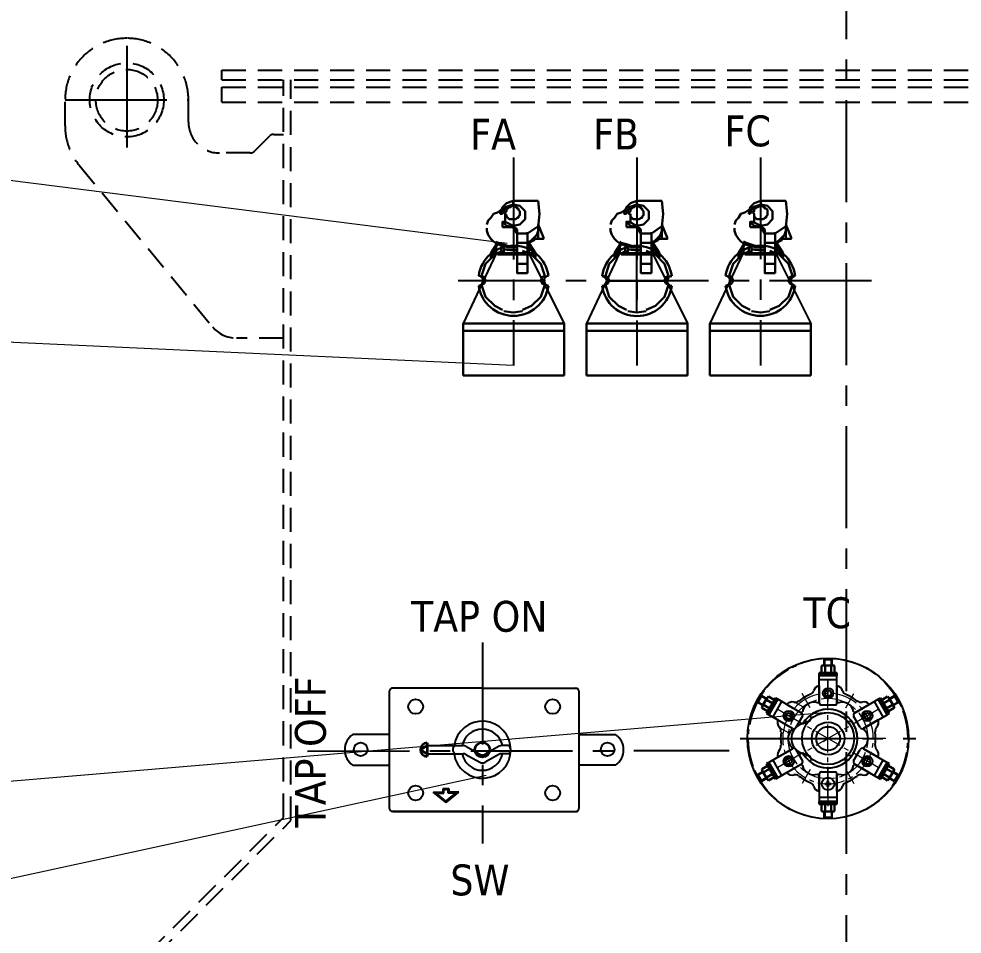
# Model space of a CAD drawing. Header units: millimetres. Extents: x 70841 to 133731, y -170061 to -164340.
# Drawn here: x 99478 to 100242, y -166266 to -165524 of the extents above; entities that cross this region are included whole.
import ezdxf

# ---------------------------------------------------------------- set-up
doc = ezdxf.new("R2010")
doc.units = ezdxf.units.MM
doc.header["$LTSCALE"] = 13
for name, pattern in [('CENTER', [50.8, 31.75, -6.35, 6.35, -6.35]), ('CENTERX2', [101.6, 63.5, -12.7, 12.7, -12.7]), ('DASHED', [0.75, 0.5, -0.25])]:
    doc.linetypes.add(name, pattern=pattern)
doc.layers.get('0').update_dxf_attribs({"color": 1, "linetype": 'CENTER'})
for name, color, linetype in [('01', 7, 'Continuous'), ('1', 4, 'Continuous'), ('10', 1, 'Continuous'), ('4虚线层', 6, 'DASHED'), ('CORE', 5, 'Continuous'), ('´ÖÊµÏß', 7, 'Continuous'), ('µã»®Ïß', 7, 'Continuous'), ('Ï¸ÊµÏß', 7, 'Continuous'), ('Ï¸Ïß', 7, 'Continuous'), ('粗实线', 4, 'Continuous')]:
    doc.layers.add(name, color=color, linetype=linetype)
doc.layers.add('标注、文本', color=3, linetype='Continuous', lineweight=25)
doc.layers.add('铁心', color=3, linetype='Continuous', lineweight=0)
doc.styles.add('Tahoma$001', font='tahoma.ttf', dxfattribs={"height": 2.159784})

# ---------------------------------------------------------------- blocks, each defined once
blk = doc.blocks.new('A$C1C575266')
at = {"layer": '01', "color": 4}
for points in [[(296, 160.71), (294.84, 160.09), (291.28, 157.77), (287.99, 155.11), (284.88, 152.26), (282.04, 149.15), (281.77, 148.8)], [(301.6, 163.55), (298.75, 162.22)], [(276.44, 141.15), (275.1, 138.75), (273.33, 134.93), (271.9, 130.93), (270.75, 126.93), (270.13, 123.73)]]:
    blk.add_lwpolyline(points, dxfattribs=at)
blk.add_circle((322.77, 114.45), 54, dxfattribs=at)
at = {"layer": '´ÖÊµÏß', "color": 7, "lineweight": 25}
for points in [[(316.8, 138.39), (316.8, 156.8)], [(328.71, 156.8), (316.8, 156.8)], [(316.8, 149.77), (316.8, 156.8), (328.71, 156.8), (316.8, 156.8)], [(328.71, 153.77), (316.8, 153.77)], [(328.71, 138.39), (328.71, 156.8)], [(328.71, 149.77), (328.71, 156.8)], [(316.8, 149.77), (316.8, 138.66)], [(316.8, 149.77), (316.8, 138.66)], [(328.71, 149.77), (328.71, 138.66)], [(328.71, 149.77), (328.71, 138.66)], [(289.06, 140.79), (283.1, 130.39)], [(289.15, 126.93), (283.1, 130.39), (289.06, 140.79), (283.1, 130.39)], [(305.06, 131.55), (289.06, 140.79)], [(295.11, 137.33), (289.06, 140.79)], [(340.53, 131.55), (356.45, 140.79)], [(350.4, 137.33), (356.45, 140.79), (362.4, 130.39), (356.45, 140.79)], [(362.4, 130.39), (356.45, 140.79)], [(291.64, 139.28), (285.68, 128.97)], [(295.11, 137.33), (304.8, 131.73)], [(295.11, 137.33), (304.8, 131.73)], [(327.29, 136.88), (318.31, 136.88)], [(350.4, 137.33), (340.71, 131.73)], [(350.4, 137.33), (340.71, 131.73)], [(359.83, 128.97), (353.87, 139.28)], [(299.02, 121.24), (283.1, 130.39)], [(289.15, 126.93), (298.84, 121.33)], [(289.15, 126.93), (298.84, 121.33)], [(305.6, 129.5), (301.06, 121.77)], [(344.45, 121.77), (339.91, 129.5)], [(346.49, 121.24), (362.4, 130.39)], [(356.36, 126.93), (346.67, 121.33)], [(356.36, 126.93), (346.67, 121.33)], [(356.36, 126.93), (362.4, 130.39)], [(299.02, 107.63), (283.1, 98.39)], [(346.49, 107.63), (362.4, 98.39)], [(289.15, 101.95), (283.1, 98.39)], [(289.15, 101.95), (298.84, 107.55)], [(289.15, 101.95), (298.84, 107.55)], [(301.06, 107.1), (305.6, 99.37)], [(339.91, 99.37), (344.45, 107.1)], [(356.36, 101.95), (346.67, 107.55)], [(356.36, 101.95), (346.67, 107.55)], [(356.36, 101.95), (362.4, 98.39), (356.45, 88.08), (362.4, 98.39)], [(283.1, 98.39), (289.06, 88.08)], [(295.11, 91.54), (289.06, 88.08), (283.1, 98.39), (289.06, 88.08)], [(285.68, 99.9), (291.64, 89.59)], [(305.06, 97.32), (289.06, 88.08)], [(295.11, 91.54), (304.8, 97.14)], [(295.11, 91.54), (304.8, 97.14)], [(340.53, 97.32), (356.45, 88.08)], [(350.4, 91.54), (340.71, 97.14)], [(350.4, 91.54), (340.71, 97.14)], [(353.87, 89.59), (359.83, 99.9)], [(356.45, 88.08), (362.4, 98.39)], [(316.8, 90.48), (316.8, 72.07)], [(316.8, 79.01), (316.8, 90.21)], [(318.31, 91.99), (327.29, 91.99)], [(328.71, 90.48), (328.71, 72.07)], [(328.71, 79.01), (328.71, 90.21)], [(350.4, 91.54), (356.45, 88.08)], [(320.71, 84.34), (322.49, 84.34)], [(320.71, 83.72), (322.49, 83.72)], [(322.49, 84.34), (322.49, 86.03)], [(322.49, 82.03), (322.49, 83.72)], [(323.11, 84.34), (323.11, 86.03)], [(323.11, 84.34), (324.8, 84.34)], [(323.11, 82.03), (323.11, 83.72)], [(323.11, 83.72), (324.8, 83.72)], [(316.8, 79.1), (316.8, 72.07)], [(328.71, 79.1), (328.71, 72.07), (316.8, 72.07), (328.71, 72.07)], [(316.8, 75.1), (328.71, 75.1)], [(316.8, 72.07), (328.71, 72.07)]]:
    blk.add_lwpolyline(points, dxfattribs=at)
for centre, radius in [((322.8, 144.84), 3.51), ((322.8, 144.84), 2), ((296.48, 129.64), 3.51), ((349.11, 129.64), 3.51), ((296.48, 129.64), 2), ((322.8, 114.44), 17.47), ((349.11, 129.64), 2), ((322.8, 114.44), 10.98), ((322.8, 114.44), 7.96), ((296.48, 99.23), 3.51), ((349.11, 99.23), 3.51), ((296.48, 99.23), 2), ((349.11, 99.23), 2), ((322.8, 84.03), 4.22)]:
    blk.add_circle(centre, radius, dxfattribs=at)
for points in [[(310.78, 144.02), (311.86, 144.46), (312.69, 145.36), (313.05, 146.48)], [(316.82, 149.85), (315.04, 149.49), (313.59, 148.19), (313.04, 146.46)], [(332.56, 146.46), (332, 148.19), (330.56, 149.49), (328.78, 149.85)], [(332.56, 146.46), (332, 148.19), (330.56, 149.49), (328.78, 149.85)], [(332.54, 146.48), (332.9, 145.36), (333.74, 144.46), (334.82, 144.02)], [(332.54, 146.48), (332.9, 145.36), (333.74, 144.46), (334.82, 144.02)], [(299.95, 138.9), (298.1, 139.3), (296.19, 138.63), (295, 137.17)], [(299.91, 138.93), (301.06, 138.68), (302.25, 138.95), (303.18, 139.67)], [(310.79, 143.96), (308.08, 142.86), (305.54, 141.39), (303.24, 139.6)], [(342.36, 139.6), (340.05, 141.39), (337.51, 142.86), (334.81, 143.96)], [(342.42, 139.67), (343.34, 138.95), (344.54, 138.68), (345.68, 138.93)], [(334.85, 130.01), (327.75, 135.5), (317.84, 135.5), (310.74, 130.01)], [(316.81, 138.64), (316.41, 138.54), (316.01, 138.43), (315.62, 138.32)], [(316.89, 138.44), (316.89, 137.63), (317.54, 136.97), (318.35, 136.97)], [(327.33, 136.97), (328.14, 136.97), (328.8, 137.63), (328.8, 138.44)], [(329.98, 138.32), (329.58, 138.44), (329.18, 138.54), (328.78, 138.64)], [(350.47, 137.32), (349.27, 138.68), (347.42, 139.29), (345.65, 138.9)], [(289.21, 127.15), (288.54, 125.38), (288.92, 123.39), (290.19, 122)], [(305.71, 132.59), (305.41, 132.31), (305.11, 132.02), (304.83, 131.72)], [(305.58, 129.62), (305.98, 130.32), (305.74, 131.21), (305.04, 131.62)], [(340.56, 131.62), (339.85, 131.21), (339.61, 130.32), (340.02, 129.62)], [(340.77, 131.72), (340.48, 132.02), (340.19, 132.31), (339.89, 132.6)], [(355.41, 122), (356.63, 123.34), (357.03, 125.24), (356.46, 126.96)], [(291.16, 118.87), (291.32, 120.03), (290.96, 121.2), (290.17, 122.07)], [(298.84, 121.36), (298.73, 120.96), (298.62, 120.56), (298.53, 120.16)], [(299.13, 121.26), (299.83, 120.85), (300.73, 121.09), (301.13, 121.79)], [(307.23, 126.49), (306.68, 125.79), (306.19, 125.05), (305.74, 124.28)], [(338.37, 102.38), (343.86, 109.48), (343.86, 119.39), (338.37, 126.49)], [(344.46, 121.79), (344.87, 121.09), (345.77, 120.85), (346.47, 121.26)], [(347.07, 120.16), (346.97, 120.56), (346.87, 120.96), (346.75, 121.36)], [(355.43, 122.07), (354.64, 121.2), (354.28, 120.03), (354.44, 118.87)], [(291.23, 118.79), (290.83, 115.9), (290.83, 112.97), (291.23, 110.08)], [(354.37, 110.08), (354.77, 112.97), (354.77, 115.9), (354.37, 118.79)], [(290.17, 106.89), (290.96, 107.76), (291.32, 108.93), (291.16, 110.09)], [(298.53, 108.72), (298.62, 108.31), (298.73, 107.91), (298.84, 107.52)], [(301.13, 107.17), (300.73, 107.87), (299.83, 108.11), (299.13, 107.71)], [(346.47, 107.71), (345.77, 108.11), (344.87, 107.87), (344.46, 107.17)], [(346.76, 107.52), (346.87, 107.91), (346.98, 108.31), (347.07, 108.72)], [(354.44, 110.09), (354.28, 108.93), (354.64, 107.76), (355.43, 106.89)], [(290.19, 106.88), (288.97, 105.53), (288.57, 103.63), (289.14, 101.91)], [(305.89, 104.34), (306.3, 103.66), (306.74, 103.01), (307.23, 102.38)], [(356.46, 101.91), (357.03, 103.63), (356.63, 105.53), (355.41, 106.88)], [(304.83, 97.15), (305.11, 96.85), (305.41, 96.56), (305.71, 96.28)], [(305.04, 97.34), (305.74, 97.75), (305.98, 98.64), (305.58, 99.34)], [(310.74, 98.86), (317.84, 93.37), (327.76, 93.37), (334.85, 98.86)], [(340.02, 99.34), (339.61, 98.64), (339.85, 97.75), (340.56, 97.34)], [(339.89, 96.28), (340.19, 96.56), (340.48, 96.85), (340.77, 97.15)], [(295.12, 91.55), (296.33, 90.19), (298.17, 89.58), (299.95, 89.97)], [(303.18, 89.29), (302.25, 90.01), (301.06, 90.28), (299.91, 90.03)], [(303.24, 89.27), (305.54, 87.48), (308.08, 86.02), (310.79, 84.92)], [(315.62, 90.56), (316.01, 90.44), (316.41, 90.33), (316.81, 90.23)], [(318.35, 91.99), (317.54, 91.99), (316.89, 91.33), (316.89, 90.52)], [(328.8, 90.52), (328.8, 91.33), (328.14, 91.99), (327.33, 91.99)], [(328.78, 90.23), (329.18, 90.33), (329.58, 90.44), (329.98, 90.56)], [(334.81, 84.92), (337.51, 86.02), (340.05, 87.48), (342.36, 89.27)], [(345.68, 90.03), (344.54, 90.28), (343.34, 90.01), (342.42, 89.29)], [(345.65, 89.97), (347.42, 89.58), (349.27, 90.19), (350.47, 91.55)], [(313.05, 82.49), (312.69, 83.6), (311.86, 84.5), (310.78, 84.94)], [(313.04, 82.41), (313.59, 80.68), (315.04, 79.38), (316.82, 79.02)], [(320.73, 84.34), (320.7, 84.13), (320.7, 83.93), (320.73, 83.73)], [(323.1, 86.1), (322.9, 86.13), (322.7, 86.13), (322.49, 86.1)], [(324.87, 83.73), (324.9, 83.93), (324.9, 84.13), (324.87, 84.34)], [(328.78, 79.02), (330.56, 79.38), (332, 80.68), (332.56, 82.41)], [(334.82, 84.94), (333.74, 84.5), (332.9, 83.6), (332.54, 82.49)], [(322.49, 81.97), (322.7, 81.94), (322.9, 81.94), (323.1, 81.97)]]:
    blk.add_open_spline(points, degree=3, dxfattribs=at)
for points, knots in [([(315.66, 138.39), (313.58, 139.14), (311.27, 138.94), (309.35, 137.83), (307.43, 136.72), (306.1, 134.83), (305.71, 132.65)], [0, 0, 0, 0, 1, 1, 1, 2, 2, 2, 2]), ([(305.89, 104.34), (310.44, 96.71), (319.54, 93.08), (328.1, 95.47), (336.66, 97.87), (342.55, 105.69), (342.49, 114.58), (342.42, 123.46), (336.42, 131.21), (327.83, 133.47), (319.23, 135.74), (310.19, 131.98), (305.74, 124.28)], [0, 0, 0, 0, 1, 1, 1, 2, 2, 2, 3, 3, 3, 4, 4, 4, 4]), ([(339.88, 132.65), (339.49, 134.83), (338.16, 136.73), (336.24, 137.83), (334.33, 138.94), (332.02, 139.14), (329.93, 138.39)], [0, 0, 0, 0, 1, 1, 1, 2, 2, 2, 2]), ([(307.26, 126.49), (308.26, 125.61), (309.78, 125.66), (310.72, 126.6), (311.67, 127.55), (311.72, 129.06), (310.83, 130.07)], [0, 0, 0, 0, 1, 1, 1, 2, 2, 2, 2]), ([(334.85, 130.07), (333.97, 129.06), (334.02, 127.55), (334.96, 126.6), (335.91, 125.66), (337.43, 125.61), (338.43, 126.49)], [0, 0, 0, 0, 1, 1, 1, 2, 2, 2, 2]), ([(308.83, 124.88), (305.06, 124.94), (301.55, 122.96), (299.64, 119.71), (297.74, 116.45), (297.74, 112.42), (299.64, 109.16), (301.55, 105.91), (305.06, 103.93), (308.83, 103.99)], [0, 0, 0, 0, 1, 1, 1, 2, 2, 2, 3, 3, 3, 3]), ([(298.58, 120.18), (296.88, 118.75), (295.91, 116.65), (295.91, 114.44), (295.91, 112.22), (296.88, 110.12), (298.58, 108.69)], [0, 0, 0, 0, 1, 1, 1, 2, 2, 2, 2]), ([(347.11, 108.69), (348.8, 110.12), (349.78, 112.22), (349.78, 114.44), (349.78, 116.65), (348.8, 118.75), (347.11, 120.18)], [0, 0, 0, 0, 1, 1, 1, 2, 2, 2, 2]), ([(310.83, 98.89), (311.72, 99.9), (311.67, 101.41), (310.72, 102.36), (309.78, 103.3), (308.26, 103.35), (307.26, 102.47)], [0, 0, 0, 0, 1, 1, 1, 2, 2, 2, 2]), ([(338.43, 102.47), (337.43, 103.35), (335.91, 103.3), (334.96, 102.36), (334.02, 101.41), (333.97, 99.9), (334.85, 98.89)], [0, 0, 0, 0, 1, 1, 1, 2, 2, 2, 2]), ([(305.71, 96.31), (306.1, 94.13), (307.43, 92.24), (309.35, 91.13), (311.27, 90.02), (313.58, 89.82), (315.66, 90.57)], [0, 0, 0, 0, 1, 1, 1, 2, 2, 2, 2]), ([(329.93, 90.57), (332.02, 89.82), (334.33, 90.02), (336.24, 91.13), (338.16, 92.24), (339.49, 94.13), (339.88, 96.31)], [0, 0, 0, 0, 1, 1, 1, 2, 2, 2, 2])]:
    blk.add_open_spline(points, degree=3, knots=knots, dxfattribs=at)
at = {"layer": 'Ï¸ÊµÏß', "color": 7, "lineweight": 5}
for points, knots in [([(322.8, 147.37), (321.4, 147.37), (320.26, 146.24), (320.26, 144.84), (320.26, 143.44), (321.4, 142.31), (322.8, 142.31), (324.2, 142.31), (325.33, 143.44), (325.33, 144.84)], [0, 0, 0, 0, 1, 1, 1, 2, 2, 2, 3, 3, 3, 3]), ([(294.29, 130.9), (293.59, 129.69), (294.01, 128.14), (295.22, 127.44), (296.43, 126.74), (297.98, 127.16), (298.68, 128.37)], [0, 0, 0, 0, 1, 1, 1, 2, 2, 2, 2]), ([(347.76, 131.78), (346.59, 131.04), (346.23, 129.49), (346.95, 128.31), (347.68, 127.13), (349.22, 126.75), (350.41, 127.46), (351.6, 128.17), (352, 129.7), (351.31, 130.9)], [0, 0, 0, 0, 1, 1, 1, 2, 2, 2, 3, 3, 3, 3]), ([(298.68, 100.5), (298.16, 101.4), (297.15, 101.89), (296.13, 101.74), (295.1, 101.6), (294.27, 100.84), (294.02, 99.84), (293.78, 98.83), (294.16, 97.78), (295, 97.18), (295.84, 96.57), (296.97, 96.54), (297.84, 97.09)], [0, 0, 0, 0, 1, 1, 1, 2, 2, 2, 3, 3, 3, 4, 4, 4, 4]), ([(350.29, 101.48), (349.06, 102.12), (347.54, 101.66), (346.88, 100.44), (346.23, 99.22), (346.67, 97.7), (347.88, 97.02), (349.09, 96.35), (350.61, 96.77), (351.31, 97.97)], [0, 0, 0, 0, 1, 1, 1, 2, 2, 2, 3, 3, 3, 3])]:
    blk.add_open_spline(points, degree=3, knots=knots, dxfattribs=at)
blk.add_open_spline([(298.68, 128.37), (299.36, 129.55), (298.99, 131.05), (297.84, 131.78)], degree=3, dxfattribs=at)
at = {"layer": 'Ï¸Ïß', "color": 7, "lineweight": 30}
for points in [[(320.26, 167.46), (320.8, 168)], [(320.26, 163.46), (320.26, 167.46)], [(325.24, 167.46), (320.26, 167.46)], [(320.8, 168), (324.8, 168)], [(324.8, 168), (325.24, 167.46)], [(325.24, 163.46), (325.24, 167.46)], [(326.58, 158.49), (316.8, 158.49)], [(316.8, 156.8), (316.8, 158.49)], [(318.4, 163.2), (318.4, 158.75)], [(319.55, 163.46), (325.95, 163.46)], [(326.22, 163.46), (319.55, 163.46)], [(328.71, 158.49), (319.55, 158.49)], [(320.8, 163.2), (320.8, 158.75)], [(324.8, 163.2), (324.8, 158.75)], [(327.11, 163.2), (327.11, 158.75)], [(328.71, 156.8), (328.71, 158.49)], [(316.8, 157.77), (328.71, 157.77)], [(275.46, 139.46), (277.42, 142.93)], [(275.64, 138.75), (275.46, 139.46)], [(278.13, 143.11), (275.64, 138.75)], [(277.42, 142.93), (278.13, 143.11)], [(281.5, 141.15), (278.13, 143.11)], [(282.04, 141.95), (278.66, 136.17)], [(278.66, 136.17), (281.86, 141.68)], [(281.59, 140.53), (285.33, 138.31)], [(286.57, 139.82), (281.59, 131.28)], [(282.22, 130.93), (288.17, 141.33)], [(282.75, 142.57), (286.57, 140.44)], [(287.64, 141.68), (283.02, 133.68)], [(289.06, 140.79), (287.64, 141.68)], [(356.45, 140.79), (357.96, 141.59)], [(357.34, 141.33), (363.29, 130.93)], [(362.85, 133.15), (357.96, 141.59)], [(362.76, 142.57), (359.03, 140.44)], [(364, 140.53), (360.18, 138.31)], [(363.65, 141.68), (366.85, 136.17)], [(366.94, 135.91), (363.65, 141.68)], [(364, 141.15), (367.47, 143.11)], [(367.47, 143.11), (368.09, 142.93)], [(369.96, 138.75), (367.47, 143.11)], [(368.09, 142.93), (370.14, 139.46)], [(370.14, 139.46), (369.96, 138.75)], [(279.02, 136.79), (275.64, 138.75)], [(278.39, 135.02), (282.13, 132.79)], [(279.55, 137.06), (283.37, 134.93)], [(363.91, 131.28), (359.29, 139.19)], [(365.96, 137.06), (362.23, 134.84)], [(367.2, 135.02), (363.38, 132.79)], [(366.49, 136.79), (369.96, 138.75)], [(283.1, 130.39), (281.59, 131.28)], [(362.4, 130.39), (363.91, 131.28)], [(278.39, 93.86), (282.13, 96.08)], [(283.1, 98.39), (281.59, 97.59)], [(281.59, 97.59), (286.22, 89.68)], [(288.17, 87.54), (282.22, 97.94)], [(282.66, 95.72), (287.64, 87.19)], [(363.29, 97.94), (357.34, 87.54)], [(357.96, 87.19), (362.49, 95.19)], [(359.03, 89.05), (363.91, 97.59)], [(362.4, 98.39), (363.91, 97.59)], [(367.2, 93.86), (363.38, 96.08)], [(275.37, 89.41), (275.64, 90.12)], [(277.42, 85.94), (275.37, 89.41)], [(279.02, 92.08), (275.64, 90.03)], [(275.64, 90.12), (278.13, 85.77)], [(278.57, 92.97), (281.86, 87.19)], [(281.86, 87.19), (278.66, 92.7)], [(279.55, 91.81), (283.37, 93.94)], [(281.59, 88.34), (285.33, 90.57)], [(364, 88.34), (360.18, 90.48)], [(365.96, 91.81), (362.14, 93.94)], [(363.47, 86.92), (366.85, 92.7)], [(366.85, 92.7), (363.65, 87.19)], [(366.49, 92.08), (369.96, 90.03)], [(367.47, 85.77), (369.96, 90.03)], [(370.14, 89.41), (368.09, 85.94)], [(369.96, 90.03), (370.14, 89.41)], [(278.13, 85.77), (277.42, 85.94)], [(281.5, 87.72), (278.13, 85.77)], [(282.75, 86.3), (286.57, 88.43)], [(289.06, 88.08), (287.64, 87.19)], [(356.45, 88.08), (357.96, 87.19)], [(362.76, 86.3), (359.03, 88.43)], [(364, 87.72), (367.47, 85.77)], [(368.09, 85.94), (367.47, 85.77)], [(316.8, 72.07), (316.8, 70.39)], [(328.71, 71.1), (316.8, 71.1)], [(316.8, 70.39), (325.95, 70.39)], [(318.4, 65.67), (318.4, 70.03)], [(318.93, 70.39), (328.71, 70.39)], [(320.8, 65.67), (320.8, 70.03)], [(324.8, 65.67), (324.8, 70.03)], [(327.11, 65.67), (327.11, 70.03)], [(328.71, 72.07), (328.71, 70.39)], [(319.29, 65.41), (325.95, 65.41)], [(325.95, 65.41), (319.55, 65.41)], [(320.26, 65.41), (320.26, 61.41)], [(325.24, 65.41), (325.24, 61.41)], [(320.8, 60.87), (320.26, 61.41)], [(320.26, 61.41), (325.24, 61.41)], [(324.8, 60.87), (320.8, 60.87)], [(325.24, 61.41), (324.8, 60.87)]]:
    blk.add_lwpolyline(points, dxfattribs=at)
at = {"layer": 'Ï¸Ïß', "color": 7, "lineweight": 5}
for points in [[(320.8, 163.46), (320.8, 167.46)], [(324.8, 163.46), (324.8, 167.46)], [(281.33, 140.71), (277.86, 142.66)], [(364.27, 140.71), (367.65, 142.66)], [(279.28, 137.24), (275.81, 139.19)], [(366.23, 137.24), (369.69, 139.19)], [(279.28, 91.63), (275.81, 89.68)], [(366.23, 91.63), (369.69, 89.68)], [(281.33, 88.17), (277.86, 86.21)], [(364.27, 88.17), (367.65, 86.21)], [(320.8, 65.41), (320.8, 61.41)], [(324.8, 65.41), (324.8, 61.41)]]:
    blk.add_lwpolyline(points, dxfattribs=at)
at = {"layer": 'Ï¸Ïß', "color": 7, "lineweight": 30}
for points in [[(318.4, 158.87), (319.15, 158.47), (320.05, 158.47), (320.79, 158.87)], [(320.79, 163.25), (320.05, 163.65), (319.15, 163.65), (318.41, 163.26)], [(324.79, 163.25), (323.49, 163.65), (322.1, 163.65), (320.8, 163.25)], [(320.8, 158.78), (322.1, 158.39), (323.49, 158.39), (324.79, 158.78)], [(327.2, 163.25), (326.45, 163.65), (325.55, 163.65), (324.8, 163.25)], [(324.8, 158.87), (325.55, 158.47), (326.45, 158.47), (327.19, 158.87)], [(281.63, 140.57), (280.63, 139.65), (279.94, 138.44), (279.63, 137.12)], [(282.79, 142.64), (282.07, 142.19), (281.62, 141.41), (281.59, 140.57)], [(285.38, 138.42), (286.09, 138.87), (286.54, 139.64), (286.57, 140.49)], [(359.03, 140.49), (359.05, 139.64), (359.5, 138.87), (360.22, 138.42)], [(364, 140.57), (363.97, 141.41), (363.53, 142.19), (362.81, 142.63)], [(366.05, 137.12), (365.75, 138.44), (365.05, 139.65), (364.06, 140.57)], [(279.59, 137.12), (278.87, 136.68), (278.42, 135.9), (278.39, 135.06)], [(282.18, 132.82), (282.89, 133.27), (283.34, 134.04), (283.37, 134.89)], [(283.43, 134.97), (284.42, 135.9), (285.12, 137.1), (285.42, 138.43)], [(360.26, 138.34), (360.57, 137.01), (361.26, 135.81), (362.26, 134.88)], [(362.23, 134.89), (362.25, 134.04), (362.7, 133.27), (363.42, 132.82)], [(367.2, 135.05), (367.18, 135.9), (366.73, 136.68), (366.01, 137.12)], [(283.37, 93.98), (283.34, 94.83), (282.89, 95.6), (282.18, 96.05)], [(363.42, 96.05), (362.7, 95.6), (362.25, 94.83), (362.23, 93.98)], [(278.39, 93.91), (278.42, 93.06), (278.87, 92.28), (279.59, 91.84)], [(279.63, 91.84), (279.94, 90.52), (280.63, 89.31), (281.63, 88.39)], [(285.42, 90.53), (285.12, 91.86), (284.42, 93.06), (283.43, 93.99)], [(286.57, 88.47), (286.54, 89.32), (286.09, 90.09), (285.38, 90.54)], [(360.22, 90.54), (359.5, 90.09), (359.05, 89.32), (359.03, 88.47)], [(362.26, 93.99), (361.26, 93.06), (360.57, 91.86), (360.26, 90.53)], [(364.06, 88.39), (365.05, 89.31), (365.75, 90.52), (366.05, 91.84)], [(366.01, 91.84), (366.73, 92.28), (367.17, 93.06), (367.2, 93.9)], [(281.59, 88.39), (281.62, 87.55), (282.07, 86.77), (282.79, 86.33)], [(362.8, 86.32), (363.52, 86.77), (363.97, 87.55), (364, 88.39)], [(320.79, 70.09), (320.05, 70.49), (319.15, 70.49), (318.4, 70.09)], [(324.79, 70.09), (323.49, 70.49), (322.1, 70.49), (320.8, 70.09)], [(327.19, 70.09), (326.45, 70.49), (325.55, 70.49), (324.8, 70.09)], [(318.4, 65.71), (319.15, 65.31), (320.04, 65.31), (320.79, 65.71)], [(320.8, 65.71), (322.1, 65.31), (323.49, 65.31), (324.79, 65.71)], [(324.8, 65.71), (325.55, 65.31), (326.44, 65.31), (327.19, 65.7)]]:
    blk.add_open_spline(points, degree=3, dxfattribs=at)
at = {"layer": 'µã»®Ïß', "color": 1, "lineweight": 15, "true_color": 0xff0000}
for points in [[(322.75, 168), (318.58, 167.82), (314.4, 167.29), (310.31, 166.49), (306.22, 165.33), (304.44, 164.71)], [(328.98, 167.55), (326.93, 167.82), (325.87, 167.82)], [(349.51, 160.71), (347.02, 162.13), (343.29, 163.91), (339.29, 165.33), (335.29, 166.49), (332.09, 167.11)], [(354.76, 157.33), (354.22, 157.77), (352.18, 159.11)], [(322.75, 153.33), (322.75, 139.37)], [(322.75, 133.42), (322.75, 153.33)], [(369.07, 141.15), (368.36, 142.39), (366.05, 145.86), (363.47, 149.15), (360.63, 152.26), (357.51, 155.11), (357.16, 155.46)], [(279.82, 146.4), (279.46, 145.86), (278.04, 143.82)], [(316, 144.08), (313.33, 143.37), (310.4, 142.22), (307.55, 140.79), (304.89, 139.02), (302.4, 137.06), (300.53, 135.1)], [(310.84, 135.1), (305.33, 144.62)], [(315.02, 140.17), (313.86, 139.82), (312.09, 139.11)], [(336.18, 137.68), (334.4, 138.66), (331.64, 139.82), (328.8, 140.71), (325.78, 141.15), (322.75, 141.33), (319.73, 141.15), (318.13, 140.88)], [(322.04, 144.8), (319.55, 144.71), (319.02, 144.53)], [(341.69, 138.13), (340.62, 139.02), (337.96, 140.79), (335.11, 142.22), (332.18, 143.37), (329.07, 144.17), (325.95, 144.71), (325.07, 144.71)], [(334.76, 135.1), (340.18, 144.62)], [(306.31, 123.9), (289.06, 133.86)], [(309.33, 137.68), (308.44, 137.24), (305.95, 135.46), (303.73, 133.42), (301.68, 131.19), (300, 128.7), (298.48, 126.13), (297.51, 123.64)], [(306.66, 135.19), (300.53, 138.75)], [(341.25, 133.95), (339.56, 135.46), (338.84, 135.99)], [(356.45, 133.86), (339.2, 123.9)], [(346.05, 133.95), (345.33, 134.75), (344, 136.17)], [(371.92, 135.64), (370.58, 138.48)], [(295.37, 127.64), (295.02, 126.84), (293.86, 123.81), (293.06, 120.79), (292.53, 117.59), (292.35, 114.39), (292.53, 111.28), (292.71, 109.95)], [(298.57, 132.79), (298.13, 132.26), (296.88, 130.3)], [(322.75, 127.1), (322.75, 130.22)], [(349.69, 114.39), (349.51, 117.41), (348.98, 120.44), (348.18, 123.28), (347.02, 126.13), (345.51, 128.7), (343.82, 131.19), (343.38, 131.73)], [(353.16, 114.39), (352.98, 117.59), (352.54, 120.79), (351.65, 123.81), (350.58, 126.84), (349.07, 129.59), (347.82, 131.55)], [(376.27, 114.39), (376.09, 118.66), (375.65, 122.84), (374.85, 126.93), (373.69, 130.93), (372.98, 132.7)], [(269.68, 120.61), (269.41, 118.66), (269.33, 117.5)], [(296.71, 117.95), (290.57, 121.5)], [(296.62, 120.61), (296.53, 120.44), (296.08, 117.59)], [(311.82, 120.79), (309.06, 122.3)], [(322.75, 104.97), (322.75, 123.9)], [(336.44, 122.3), (333.69, 120.79)], [(269.24, 114.39), (269.41, 110.21), (269.86, 106.03), (270.75, 101.95), (271.9, 97.86), (272.53, 96.17)], [(296.26, 114.39), (283.9, 114.39)], [(302.04, 114.39), (290.84, 114.39)], [(322.13, 114.39), (295.2, 114.39)], [(295.82, 114.39), (296, 111.46), (296.53, 108.43), (297.33, 105.5), (298.48, 102.75), (300, 100.08), (301.68, 97.68), (302.13, 97.14)], [(302.66, 114.39), (299.46, 114.39)], [(308.44, 114.39), (305.24, 114.39)], [(324.8, 114.39), (305.77, 114.39)], [(322.75, 114.39), (311.55, 114.39)], [(331.02, 119.19), (314.58, 109.68)], [(331.02, 109.68), (314.58, 119.19)], [(319.46, 112.52), (322.75, 114.39)], [(322.75, 110.57), (322.75, 114.39), (326.58, 114.39)], [(322.75, 114.39), (342.49, 114.39)], [(331.11, 114.39), (327.91, 114.39)], [(361.6, 114.39), (346.67, 114.39), (334.31, 114.39)], [(346.67, 114.39), (354.67, 114.39)], [(311.82, 108.08), (309.06, 106.48)], [(336.44, 106.48), (333.69, 108.08)], [(348.98, 108.26), (348.98, 108.43), (349.51, 111.28)], [(352.54, 108.43), (352.98, 111.28), (352.98, 111.37)], [(375.92, 108.26), (376.09, 110.21), (376.18, 111.28)], [(306.31, 104.97), (289.06, 95.01)], [(293.33, 106.92), (293.86, 105.06), (294.22, 104.08)], [(322.75, 98.57), (322.75, 101.77)], [(336.18, 91.19), (337.07, 91.63), (339.56, 93.41), (341.78, 95.37), (343.82, 97.68), (345.51, 100.08), (347.02, 102.75), (348, 105.23)], [(356.45, 95.01), (339.2, 104.97)], [(341.69, 90.65), (343.11, 91.81), (345.33, 94.12), (347.38, 96.52), (349.07, 99.19), (350.58, 102.03), (351.65, 105.06), (351.82, 105.5)], [(369.07, 87.72), (370.49, 90.12), (372.18, 93.94), (373.69, 97.86), (374.85, 101.95), (375.47, 105.15)], [(295.37, 101.23), (296.44, 99.19), (298.13, 96.52), (300.17, 94.12), (302.4, 91.81), (304.89, 89.85), (307.55, 88.08)], [(322.75, 75.54), (322.75, 95.46)], [(322.75, 95.01), (322.75, 69.05)], [(273.68, 93.23), (274.93, 90.39)], [(304.35, 94.92), (305.95, 93.41), (306.75, 92.88)], [(310.84, 93.68), (305.33, 84.25)], [(309.33, 91.19), (311.11, 90.21), (313.86, 89.05), (316.8, 88.17), (319.73, 87.72), (322.75, 87.54), (325.78, 87.72), (327.47, 87.99)], [(330.49, 88.7), (331.64, 89.05), (333.42, 89.77)], [(334.76, 93.68), (340.18, 84.25)], [(336.62, 87.45), (337.96, 88.08), (339.2, 88.97)], [(276.44, 87.72), (277.15, 86.48), (279.46, 83.01), (282.04, 79.63), (284.88, 76.61), (287.99, 73.76), (288.35, 73.41)], [(310.31, 86.74), (310.4, 86.65), (313.06, 85.59)], [(316, 84.79), (316.44, 84.7), (319.55, 84.17), (322.75, 83.99), (325.95, 84.17), (329.07, 84.7), (332.18, 85.5), (333.87, 86.21)], [(365.69, 82.48), (366.05, 83.01), (367.47, 85.05)], [(349.51, 68.07), (350.76, 68.79), (354.22, 71.1), (357.51, 73.76), (360.63, 76.61), (363.47, 79.63), (363.74, 80.08)], [(290.84, 71.54), (291.28, 71.1), (293.42, 69.76)], [(296, 68.07), (298.48, 66.74), (302.31, 64.96), (306.22, 63.54), (310.31, 62.38), (313.51, 61.76)], [(322.75, 60.87), (326.93, 61.05), (331.11, 61.58), (335.29, 62.38), (339.29, 63.54), (341.07, 64.16)], [(343.91, 65.32), (346.76, 66.65)], [(316.53, 61.32), (318.58, 61.05), (319.64, 61.05)]]:
    blk.add_lwpolyline(points, dxfattribs=at)
blk = doc.blocks.new('A$C66A50703')
at = {"layer": '1', "color": 1, "linetype": 'CENTERX2', "lineweight": -3, "ltscale": 0.1}
for p, q in [((44.71, 168.77), (44.71, 0.16)), ((44.71, 168.61), (44.71, 0)), ((144.71, 168.61), (144.71, 0)), ((244.71, 168.77), (244.71, 0.16)), ((334.71, 68.58), (0, 68.58))]:
    blk.add_line(p, q, dxfattribs=at)
at = {"layer": '粗实线', "lineweight": 30}
for centre, radius, start, end in [((44.71, 68.77), 28.5, 8.04813, 171.95187), ((144.71, 68.61), 28.5, 8.04813, 171.95187), ((244.71, 68.77), 28.5, 8.04813, 171.95187), ((16.21, 68.77), 4, 274.02406, 85.97594), ((73.21, 68.77), 4, 94.02406, 265.97594), ((116.21, 68.61), 4, 274.02406, 85.97594), ((173.21, 68.61), 4, 94.02406, 265.97594), ((216.21, 68.77), 4, 274.02406, 85.97594), ((273.21, 68.67), 4, 94.02406, 265.97594), ((44.71, 68.77), 28.5, 188.04813, 351.95187), ((144.71, 68.61), 28.5, 188.04813, 351.95187), ((244.71, 68.77), 28.5, 188.04813, 351.95187)]:
    blk.add_arc(centre, radius, start, end, dxfattribs=at)
blk = doc.blocks.new('A$C5D6D1F02')
at = {"layer": '标注、文本'}
for p, q in [((125.88, 0), (125.88, 51.21)), ((103.48, 25.6), (148.29, 25.6))]:
    blk.add_line(p, q, dxfattribs=at)
at = {"layer": '粗实线', "lineweight": 30}
for points in [[(25.6, 90.68), (20.27, 88.54), (17.07, 85.34), (14.94, 80.01)], [(25.6, 87.48), (19.2, 85.34), (17.07, 80.01)], [(25.6, 90.68), (25.6, 87.48)], [(25.6, 70.41), (30.94, 71.48), (35.2, 75.74), (35.2, 82.14), (30.94, 86.41), (25.6, 87.48)], [(45.87, 69.34), (46.94, 80.01), (45.87, 90.68)], [(125.88, 90.68), (120.55, 88.54), (117.35, 85.34), (115.21, 80.01)], [(125.88, 87.48), (119.48, 85.34), (117.35, 80.01)], [(125.88, 90.68), (125.88, 87.48)], [(125.88, 70.41), (131.22, 71.48), (135.48, 75.74), (135.48, 82.14), (131.22, 86.41), (125.88, 87.48)], [(146.15, 69.34), (147.22, 80.01), (146.15, 90.68)], [(226.16, 90.68), (220.83, 88.54), (217.63, 85.34), (216.56, 80.01)], [(226.16, 87.48), (219.76, 85.34), (217.63, 80.01)], [(226.16, 90.68), (226.16, 87.48)], [(226.16, 70.41), (231.5, 71.48), (235.76, 75.74), (235.76, 82.14), (231.5, 86.41), (226.16, 87.48)], [(246.43, 69.34), (247.5, 80.01), (246.43, 90.68)], [(16, 83.21), (12.8, 81.08), (9.6, 80.01), (7.47, 76.81), (5.33, 74.68), (4.27, 71.48)], [(16, 83.21), (12.8, 81.08), (9.6, 80.01), (7.47, 76.81), (5.33, 74.68), (4.27, 71.48)], [(14.94, 81.08), (14.94, 80.01)], [(116.28, 83.21), (113.08, 81.08), (109.88, 80.01), (107.75, 76.81), (105.61, 74.68), (104.55, 71.48)], [(116.28, 83.21), (113.08, 81.08), (109.88, 80.01), (107.75, 76.81), (105.61, 74.68), (104.55, 71.48)], [(116.28, 81.08), (116.28, 80.01)], [(216.56, 83.21), (213.36, 81.08), (210.16, 80.01), (208.03, 76.81), (205.89, 74.68), (204.83, 71.48)], [(216.56, 83.21), (213.36, 81.08), (210.16, 80.01), (208.03, 76.81), (205.89, 74.68), (204.83, 71.48)], [(216.56, 81.08), (216.56, 80.01)], [(17.07, 73.61), (20.27, 70.41), (25.6, 69.34)], [(19.2, 73.61), (17.07, 73.61), (17.07, 69.34)], [(28.8, 64.01), (28.8, 67.21), (25.6, 70.41)], [(25.6, 69.34), (25.6, 70.41)], [(25.6, 69.34), (28.8, 64.01)], [(37.34, 56.54), (40.54, 58.67), (42.67, 60.81), (44.81, 62.94), (45.87, 66.14), (45.87, 68.28), (45.87, 71.48)], [(37.34, 56.54), (40.54, 58.67), (42.67, 60.81), (44.81, 62.94), (45.87, 66.14), (45.87, 68.28), (45.87, 71.48)], [(45.87, 69.34), (44.81, 69.34), (37.34, 64.01)], [(50.14, 60.81), (45.87, 71.48)], [(45.87, 69.34), (45.87, 59.74), (49.07, 59.74), (50.14, 59.74), (50.14, 60.81)], [(117.35, 73.61), (120.55, 70.41), (125.88, 69.34)], [(119.48, 73.61), (117.35, 73.61), (117.35, 69.34)], [(129.08, 64.01), (129.08, 67.21), (125.88, 70.41)], [(125.88, 69.34), (125.88, 70.41)], [(125.88, 69.34), (129.08, 64.01)], [(137.62, 56.54), (140.82, 58.67), (142.95, 60.81), (145.08, 62.94), (146.15, 66.14), (147.22, 68.28), (146.15, 71.48)], [(137.62, 56.54), (140.82, 58.67), (142.95, 60.81), (145.08, 62.94), (146.15, 66.14), (147.22, 68.28), (146.15, 71.48)], [(146.15, 69.34), (145.08, 69.34), (137.62, 64.01)], [(146.15, 69.34), (146.15, 59.74), (149.35, 59.74), (150.42, 59.74), (150.42, 60.81), (146.15, 71.48)], [(217.63, 73.61), (220.83, 70.41), (226.16, 69.34)], [(219.76, 73.61), (217.63, 73.61), (217.63, 69.34)], [(229.36, 64.01), (229.36, 67.21), (226.16, 70.41)], [(226.16, 69.34), (226.16, 70.41)], [(226.16, 69.34), (229.36, 64.01)], [(237.9, 56.54), (241.1, 58.67), (243.23, 60.81), (245.36, 62.94), (246.43, 66.14), (247.5, 68.28), (246.43, 71.48)], [(237.9, 56.54), (241.1, 58.67), (243.23, 60.81), (245.36, 62.94), (246.43, 66.14), (247.5, 68.28), (246.43, 71.48)], [(246.43, 69.34), (245.36, 69.34), (237.9, 64.01)], [(246.43, 69.34), (246.43, 59.74), (249.63, 59.74), (250.7, 59.74), (250.7, 60.81), (246.43, 71.48)], [(4.27, 68.28), (4.27, 66.14), (5.33, 62.94), (7.47, 59.74), (9.6, 57.61), (12.8, 55.47), (16, 54.41), (20.27, 53.34), (24.54, 53.34), (28.8, 53.34)], [(4.27, 68.28), (4.27, 66.14), (5.33, 62.94), (7.47, 59.74), (9.6, 57.61), (12.8, 55.47), (16, 54.41), (20.27, 53.34), (24.54, 53.34), (28.8, 53.34)], [(33.07, 32), (28.8, 32), (28.8, 64.01)], [(37.34, 32), (37.34, 64.01), (28.8, 64.01)], [(37.34, 55.47), (40.54, 57.61), (42.67, 58.67), (43.74, 61.87), (45.87, 64.01), (45.87, 66.14), (45.87, 68.28)], [(37.34, 55.47), (40.54, 57.61), (42.67, 58.67), (43.74, 61.87), (45.87, 64.01), (45.87, 66.14), (45.87, 68.28)], [(104.55, 68.28), (104.55, 66.14), (105.61, 62.94), (107.75, 59.74), (109.88, 57.61), (113.08, 55.47), (116.28, 54.41), (120.55, 53.34), (124.82, 53.34), (129.08, 53.34)], [(104.55, 68.28), (104.55, 66.14), (105.61, 62.94), (107.75, 59.74), (109.88, 57.61), (113.08, 55.47), (116.28, 54.41), (120.55, 53.34), (124.82, 53.34), (129.08, 53.34)], [(133.35, 32), (129.08, 32), (129.08, 64.01)], [(137.62, 32), (137.62, 64.01), (129.08, 64.01)], [(137.62, 55.47), (140.82, 57.61), (142.95, 58.67), (144.02, 61.87), (146.15, 64.01), (146.15, 66.14), (147.22, 68.28)], [(137.62, 55.47), (140.82, 57.61), (142.95, 58.67), (144.02, 61.87), (146.15, 64.01), (146.15, 66.14), (147.22, 68.28)], [(204.83, 68.28), (204.83, 66.14), (205.89, 62.94), (208.03, 59.74), (210.16, 57.61), (213.36, 55.47), (216.56, 54.41), (220.83, 53.34), (225.09, 53.34), (229.36, 53.34)], [(204.83, 68.28), (204.83, 66.14), (205.89, 62.94), (208.03, 59.74), (210.16, 57.61), (213.36, 55.47), (216.56, 54.41), (220.83, 53.34), (225.09, 53.34), (229.36, 53.34)], [(233.63, 32), (229.36, 32), (229.36, 64.01)], [(237.9, 32), (237.9, 64.01), (229.36, 64.01)], [(237.9, 55.47), (241.1, 57.61), (243.23, 58.67), (244.3, 61.87), (246.43, 64.01), (246.43, 66.14), (247.5, 68.28)], [(237.9, 55.47), (241.1, 57.61), (243.23, 58.67), (244.3, 61.87), (246.43, 64.01), (246.43, 66.14), (247.5, 68.28)], [(11.73, 48.01), (7.47, 48.01), (12.8, 56.54)], [(8.53, 48.01), (12.8, 55.47)], [(11.73, 57.61), (12.8, 56.54), (17.07, 55.47), (20.27, 54.41), (24.54, 53.34), (28.8, 53.34)], [(11.73, 57.61), (12.8, 56.54), (17.07, 55.47), (20.27, 54.41), (24.54, 53.34), (28.8, 53.34)], [(45.87, 59.74), (41.61, 59.74)], [(112.01, 48.01), (107.75, 48.01), (113.08, 56.54)], [(108.81, 48.01), (113.08, 55.47)], [(112.01, 57.61), (113.08, 56.54), (117.35, 55.47), (120.55, 54.41), (124.82, 53.34), (129.08, 53.34)], [(112.01, 57.61), (113.08, 56.54), (117.35, 55.47), (120.55, 54.41), (124.82, 53.34), (129.08, 53.34)], [(146.15, 59.74), (141.88, 59.74)], [(212.29, 48.01), (208.03, 48.01), (213.36, 56.54)], [(209.09, 48.01), (213.36, 55.47)], [(212.29, 57.61), (214.43, 56.54), (217.63, 55.47), (220.83, 54.41), (225.09, 53.34), (229.36, 53.34)], [(212.29, 57.61), (214.43, 56.54), (217.63, 55.47), (220.83, 54.41), (225.09, 53.34), (229.36, 53.34)], [(246.43, 59.74), (242.16, 59.74)], [(17.07, 50.14), (10.67, 46.94), (3.2, 39.47), (0, 29.87)], [(7.47, 48.01), (7.47, 44.81), (8.53, 44.81), (8.53, 48.01)], [(51.21, 29.87), (48.01, 39.47), (40.54, 46.94), (33.07, 50.14)], [(43.74, 48.01), (43.74, 44.81), (42.67, 44.81), (42.67, 48.01)], [(117.35, 50.14), (110.95, 46.94), (103.48, 39.47), (100.28, 29.87)], [(107.75, 48.01), (107.75, 44.81), (108.81, 44.81), (108.81, 48.01)], [(151.49, 29.87), (148.29, 39.47), (140.82, 46.94), (133.35, 50.14)], [(144.02, 48.01), (144.02, 44.81), (142.95, 44.81), (142.95, 48.01)], [(217.63, 50.14), (211.23, 46.94), (203.76, 39.47), (200.56, 29.87)], [(208.03, 48.01), (208.03, 44.81), (209.09, 44.81), (209.09, 48.01)], [(251.76, 29.87), (248.56, 39.47), (241.1, 46.94), (233.63, 50.14)], [(244.3, 48.01), (244.3, 44.81), (243.23, 44.81), (243.23, 48.01)], [(0, 22.4), (2.13, 23.47), (3.2, 25.6), (2.13, 28.8), (0, 29.87)], [(51.21, 29.87), (49.07, 28.8), (48.01, 25.6), (49.07, 23.47), (51.21, 22.4)], [(100.28, 22.4), (102.41, 23.47), (103.48, 25.6), (102.41, 28.8), (100.28, 29.87)], [(151.49, 29.87), (149.35, 28.8), (148.29, 25.6), (149.35, 23.47), (151.49, 22.4)], [(200.56, 22.4), (202.69, 23.47), (203.76, 25.6), (202.69, 28.8), (200.56, 29.87)], [(251.76, 29.87), (249.63, 28.8), (248.56, 25.6), (249.63, 23.47), (251.76, 22.4)], [(0, 22.4), (3.2, 12.8), (10.67, 5.33), (17.07, 2.13)], [(33.07, 2.13), (40.54, 5.33), (48.01, 12.8), (51.21, 22.4)], [(100.28, 22.4), (103.48, 12.8), (110.95, 5.33), (117.35, 2.13)], [(133.35, 2.13), (140.82, 5.33), (148.29, 12.8), (151.49, 22.4)], [(200.56, 22.4), (203.76, 12.8), (211.23, 5.33), (217.63, 2.13)], [(233.63, 2.13), (241.1, 5.33), (248.56, 12.8), (251.76, 22.4)], [(18.14, 1.07), (25.6, 0), (33.07, 1.07)], [(118.41, 1.07), (125.88, 0), (133.35, 1.07)], [(218.69, 1.07), (226.16, 0), (233.63, 1.07)]]:
    blk.add_lwpolyline(points, dxfattribs=at)
for points in [[(25.6, 86.41), (24.54, 86.41), (23.47, 85.34), (22.4, 85.34), (21.34, 84.28), (20.27, 84.28), (20.27, 83.21), (20.27, 82.14), (19.2, 81.08), (19.2, 80.01), (20.27, 78.94), (20.27, 77.88), (21.34, 76.81), (22.4, 75.74), (23.47, 75.74), (24.54, 75.74), (25.6, 75.74), (26.67, 75.74), (27.74, 75.74), (28.8, 76.81), (29.87, 76.81), (29.87, 77.88), (30.94, 78.94), (30.94, 80.01), (30.94, 81.08), (30.94, 82.14), (29.87, 83.21), (29.87, 84.28), (28.8, 84.28), (28.8, 85.34), (27.74, 85.34), (26.67, 86.41)], [(125.88, 86.41), (124.82, 86.41), (123.75, 85.34), (122.68, 85.34), (121.62, 84.28), (120.55, 84.28), (120.55, 83.21), (120.55, 82.14), (119.48, 81.08), (119.48, 80.01), (120.55, 78.94), (120.55, 77.88), (121.62, 76.81), (122.68, 75.74), (123.75, 75.74), (124.82, 75.74), (125.88, 75.74), (126.95, 75.74), (128.02, 75.74), (129.08, 76.81), (130.15, 76.81), (130.15, 77.88), (131.22, 78.94), (131.22, 80.01), (131.22, 81.08), (131.22, 82.14), (130.15, 83.21), (130.15, 84.28), (129.08, 84.28), (129.08, 85.34), (128.02, 85.34), (126.95, 86.41)], [(226.16, 86.41), (225.09, 86.41), (224.03, 85.34), (222.96, 85.34), (221.89, 84.28), (220.83, 84.28), (220.83, 83.21), (220.83, 82.14), (219.76, 81.08), (220.83, 80.01), (220.83, 78.94), (220.83, 77.88), (221.89, 76.81), (222.96, 75.74), (224.03, 75.74), (225.09, 75.74), (226.16, 75.74), (227.23, 75.74), (228.3, 75.74), (229.36, 76.81), (230.43, 76.81), (230.43, 77.88), (231.5, 78.94), (231.5, 80.01), (231.5, 81.08), (231.5, 82.14), (231.5, 83.21), (230.43, 84.28), (229.36, 84.28), (229.36, 85.34), (228.3, 85.34), (227.23, 86.41)], [(38.4, 48.01), (38.4, 49.07)], [(138.68, 48.01), (138.68, 49.07)], [(238.96, 48.01), (238.96, 49.07)]]:
    blk.add_lwpolyline(points, close=True, dxfattribs=at)
for points in [[(25.6, 90.68), (25.6, 90.68), (45.87, 90.68), (45.87, 90.68)], [(125.88, 90.68), (125.88, 90.68), (146.15, 90.68), (146.15, 90.68)], [(226.16, 90.68), (226.16, 90.68), (246.43, 90.68), (246.43, 90.68)], [(14.94, 80.01), (14.94, 80.01), (17.07, 80.01), (17.07, 80.01)], [(19.2, 80.01), (19.2, 80.01), (19.2, 73.61), (19.2, 73.61)], [(115.21, 80.01), (115.21, 80.01), (117.35, 80.01), (117.35, 80.01)], [(120.55, 80.01), (120.55, 80.01), (120.55, 73.61), (120.55, 73.61)], [(216.56, 80.01), (216.56, 80.01), (217.63, 80.01), (217.63, 80.01)], [(220.83, 80.01), (220.83, 80.01), (220.83, 73.61), (220.83, 73.61)], [(25.6, 69.34), (25.6, 69.34), (17.07, 69.34), (17.07, 69.34)], [(19.2, 73.61), (19.2, 73.61), (25.6, 70.41), (25.6, 70.41)], [(25.6, 71.48), (25.6, 71.48), (25.6, 70.41), (25.6, 70.41)], [(125.88, 69.34), (125.88, 69.34), (117.35, 69.34), (117.35, 69.34)], [(119.48, 73.61), (119.48, 73.61), (125.88, 70.41), (125.88, 70.41)], [(125.88, 71.48), (125.88, 71.48), (125.88, 70.41), (125.88, 70.41)], [(226.16, 69.34), (226.16, 69.34), (217.63, 69.34), (217.63, 69.34)], [(219.76, 73.61), (219.76, 73.61), (226.16, 70.41), (226.16, 70.41)], [(226.16, 71.48), (226.16, 71.48), (226.16, 70.41), (226.16, 70.41)], [(37.34, 64.01), (37.34, 64.01), (37.34, 65.07), (37.34, 65.07)], [(137.62, 64.01), (137.62, 64.01), (137.62, 65.07), (137.62, 65.07)], [(237.9, 64.01), (237.9, 64.01), (237.9, 65.07), (237.9, 65.07)], [(11.73, 48.01), (11.73, 48.01), (11.73, 56.54), (11.73, 56.54)], [(18.14, 48.01), (18.14, 48.01), (18.14, 54.41), (18.14, 54.41)], [(28.8, 56.54), (28.8, 56.54), (37.34, 56.54), (37.34, 56.54)], [(42.67, 48.01), (42.67, 48.01), (37.34, 55.47), (37.34, 55.47)], [(38.4, 48.01), (38.4, 48.01), (38.4, 56.54), (38.4, 56.54)], [(43.74, 48.01), (43.74, 48.01), (38.4, 56.54), (38.4, 56.54)], [(112.01, 48.01), (112.01, 48.01), (112.01, 56.54), (112.01, 56.54)], [(118.41, 48.01), (118.41, 48.01), (118.41, 54.41), (118.41, 54.41)], [(129.08, 56.54), (129.08, 56.54), (137.62, 56.54), (137.62, 56.54)], [(142.95, 48.01), (142.95, 48.01), (137.62, 55.47), (137.62, 55.47)], [(138.68, 48.01), (138.68, 48.01), (138.68, 56.54), (138.68, 56.54)], [(144.02, 48.01), (144.02, 48.01), (138.68, 56.54), (138.68, 56.54)], [(212.29, 48.01), (212.29, 48.01), (212.29, 56.54), (212.29, 56.54)], [(218.69, 48.01), (218.69, 48.01), (218.69, 54.41), (218.69, 54.41)], [(229.36, 56.54), (229.36, 56.54), (237.9, 56.54), (237.9, 56.54)], [(243.23, 48.01), (243.23, 48.01), (237.9, 55.47), (237.9, 55.47)], [(238.96, 48.01), (238.96, 48.01), (238.96, 56.54), (238.96, 56.54)], [(244.3, 48.01), (244.3, 48.01), (238.96, 56.54), (238.96, 56.54)], [(12.8, 48.01), (12.8, 48.01), (25.6, 48.01), (25.6, 48.01)], [(16, 48.01), (16, 48.01), (12.8, 48.01), (12.8, 48.01)], [(12.8, 46.94), (12.8, 46.94), (38.4, 46.94), (38.4, 46.94)], [(16, 48.01), (16, 48.01), (16, 53.34), (16, 53.34)], [(18.14, 51.21), (18.14, 51.21), (28.8, 50.14), (28.8, 50.14)], [(18.14, 51.21), (18.14, 51.21), (28.8, 51.21), (28.8, 51.21)], [(24.54, 48.01), (24.54, 48.01), (41.61, 48.01), (41.61, 48.01)], [(25.6, 48.01), (25.6, 48.01), (25.6, 49.07), (25.6, 49.07)], [(38.4, 48.01), (38.4, 48.01), (25.6, 48.01), (25.6, 48.01)], [(113.08, 48.01), (113.08, 48.01), (125.88, 48.01), (125.88, 48.01)], [(116.28, 48.01), (116.28, 48.01), (113.08, 48.01), (113.08, 48.01)], [(113.08, 46.94), (113.08, 46.94), (138.68, 46.94), (138.68, 46.94)], [(116.28, 48.01), (116.28, 48.01), (116.28, 53.34), (116.28, 53.34)], [(118.41, 51.21), (118.41, 51.21), (129.08, 50.14), (129.08, 50.14)], [(118.41, 51.21), (118.41, 51.21), (129.08, 51.21), (129.08, 51.21)], [(124.82, 48.01), (124.82, 48.01), (141.88, 48.01), (141.88, 48.01)], [(125.88, 48.01), (125.88, 48.01), (125.88, 49.07), (125.88, 49.07)], [(138.68, 48.01), (138.68, 48.01), (125.88, 48.01), (125.88, 48.01)], [(213.36, 48.01), (213.36, 48.01), (226.16, 48.01), (226.16, 48.01)], [(216.56, 48.01), (216.56, 48.01), (213.36, 48.01), (213.36, 48.01)], [(213.36, 46.94), (213.36, 46.94), (238.96, 46.94), (238.96, 46.94)], [(216.56, 48.01), (216.56, 48.01), (216.56, 53.34), (216.56, 53.34)], [(218.69, 51.21), (218.69, 51.21), (229.36, 50.14), (229.36, 50.14)], [(218.69, 51.21), (218.69, 51.21), (229.36, 51.21), (229.36, 51.21)], [(225.09, 48.01), (225.09, 48.01), (242.16, 48.01), (242.16, 48.01)], [(226.16, 48.01), (226.16, 48.01), (226.16, 49.07), (226.16, 49.07)], [(238.96, 48.01), (238.96, 48.01), (226.16, 48.01), (226.16, 48.01)], [(28.8, 39.47), (28.8, 39.47), (37.34, 39.47), (37.34, 39.47)], [(129.08, 39.47), (129.08, 39.47), (137.62, 39.47), (137.62, 39.47)], [(229.36, 39.47), (229.36, 39.47), (237.9, 39.47), (237.9, 39.47)], [(28.8, 32), (28.8, 32), (37.34, 32), (37.34, 32)], [(129.08, 32), (129.08, 32), (137.62, 32), (137.62, 32)], [(229.36, 32), (229.36, 32), (237.9, 32), (237.9, 32)]]:
    blk.add_open_spline(points, degree=3, dxfattribs=at)
blk = doc.blocks.new('A$C2BB2005C')
at = {"linetype": 'ByBlock'}
for p, q in [((111.98, 100), (37.91, 100)), ((111.98, 100), (38.91, 100)), ((111.11, 100), (188.45, 100)), ((111.11, 100), (188.45, 100)), ((111.11, 100), (188.45, 100)), ((111.11, 100), (188.45, 100)), ((111.11, 100), (188.45, 100)), ((111.11, 100), (188.45, 100)), ((111.11, 100), (188.45, 100)), ((111.11, 100), (186.91, 100)), ((66.84, 53.36), (95.83, 53.36)), ((66.84, 46.75), (96.01, 46.75)), ((97.96, 52.8), (109.38, 46.36)), ((98.14, 46.19), (109.38, 39.85)), ((125.05, 52.8), (113.63, 46.36)), ((124.87, 46.19), (113.63, 39.85)), ((132.78, 46.75), (127, 46.75)), ((132.76, 53.36), (127.18, 53.36)), ((111.98, 0), (37.91, 0)), ((111.98, 0), (37.91, 0)), ((38.91, 0), (186.91, 0)), ((111.11, 0), (188.45, 0)), ((111.11, 0), (188.45, 0)), ((111.11, 0), (188.45, 0)), ((111.11, 0), (188.45, 0)), ((111.11, 0), (188.45, 0)), ((111.11, 0), (188.45, 0)), ((111.11, 0), (188.45, 0))]:
    blk.add_line(p, q, dxfattribs=at)
at = {"color": 0, "linetype": 'ByBlock', "lineweight": 35}
for p, q in [((66.84, 55.54), (66.84, 44.54)), ((66.84, 53.36), (61.34, 50.04)), ((61.34, 50.04), (66.84, 46.72))]:
    blk.add_line(p, q, dxfattribs=at)
at = {"color": 4, "linetype": 'ByBlock'}
for p, q in [((82.04, 7.31), (71.54, 15.66)), ((71.54, 15.66), (79.37, 15.66)), ((84.72, 18.41), (79.37, 18.41)), ((79.37, 18.41), (79.37, 15.66)), ((80.19, 17.79), (82.02, 17.79)), ((80.19, 14.86), (80.19, 17.79)), ((83.86, 17.79), (82.02, 17.79)), ((82.04, 7.31), (92.54, 15.66)), ((83.86, 14.86), (83.86, 17.79)), ((84.72, 15.66), (84.72, 18.41)), ((92.54, 15.66), (84.72, 15.66)), ((82.02, 8.44), (73.94, 14.86)), ((73.94, 14.86), (80.19, 14.86)), ((82.02, 8.44), (90.1, 14.86)), ((90.1, 14.86), (83.86, 14.86))]:
    blk.add_line(p, q, dxfattribs=at)
at = {"color": 0, "linetype": 'ByBlock', "lineweight": 35}
blk.add_circle((111.43, 50), 6, dxfattribs=at)
for centre, start, end in [((38.91, 97), 90, 180), ((186.91, 97), 0, 90), ((38.91, 3), 180, 270), ((186.91, 3), 270, 0)]:
    blk.add_arc(centre, 3, start, end)
at = {"linetype": 'ByBlock'}
for centre, radius, start, end in [((111.43, 50), 23.12, 188.06594, 171.64286), ((111.43, 50), 16.66, 11.63822, 168.36178), ((91.54, 50.05), 3.99, 123.98899, 235.67716), ((111.43, 50), 16.66, 191.23007, 348.76993), ((95.83, 49.03), 4.33, 60.5732, 90), ((96.01, 42.42), 4.33, 60.5732, 90), ((111.51, 50.13), 4.33, 240.5732, 299.4268), ((127, 42.42), 4.33, 90, 119.4268), ((127.18, 49.03), 4.33, 90, 119.4268), ((130.53, 50.05), 3.99, 304.32284, 56.01101), ((111.51, 43.63), 4.33, 240.5732, 299.4268)]:
    blk.add_arc(centre, radius, start, end, dxfattribs=at)
at = {"color": 0, "linetype": 'ByBlock', "lineweight": 35}
blk.add_arc((66.84, 50.04), 5.5, 90, 270, dxfattribs=at)
at = {"layer": '10', "color": 0, "linetype": 'ByBlock'}
for p, q in [((35.91, 97), (35.91, 3)), ((189.91, 3), (189.91, 97)), ((35.91, 62.5), (6.52, 62.5)), ((32.96, 62.5), (6.52, 62.5)), ((189.91, 62.5), (219.34, 62.5)), ((6.52, 37.5), (32.96, 37.5)), ((9.37, 37.5), (35.91, 37.5)), ((219.34, 37.5), (189.91, 37.5))]:
    blk.add_line(p, q, dxfattribs=at)
for centre, radius in [((57.41, 85), 6), ((168.41, 85), 6), ((12.9, 50.35), 5.5), ((212.96, 50.35), 5.5), ((57.41, 15), 6), ((168.41, 15), 6)]:
    blk.add_circle(centre, radius, dxfattribs=at)
for centre, start, end in [((15.24, 50), 124.88958, 235.11042), ((15.24, 50), 124.88958, 235.11042), ((210.62, 50), 304.88958, 55.11042)]:
    blk.add_arc(centre, 15.24, start, end, dxfattribs=at)

msp = doc.modelspace()

# ---------------------------------------------------------------- linework, layer by layer
at = {"layer": '1', "color": 1, "linetype": 'CENTERX2', "lineweight": -3, "ltscale": 0.1}
for p, q in [((100148.169, -167257.483), (100148.169, -165244.506)), ((99565.169, -165545.706), (99565.169, -165633.647)), ((99515.169, -165589.677), (99615.169, -165589.677)), ((99853.463, -166029.476), (99853.463, -166192.401)), ((100062.02, -166107.356), (100204.318, -166107.356)), ((99711.705, -166117.468), (100053.237, -166117.011))]:
    msp.add_line(p, q, dxfattribs=at)
at = {"layer": '4虚线层', "ltscale": 3}
for p, q in [((99642.169, -165573.409), (99642.169, -165565.409)), ((99642.169, -165565.409), (100654.169, -165565.409)), ((99642.169, -165573.409), (100654.169, -165573.409)), ((99692.169, -166171.332), (99692.169, -165573.409)), ((99698.169, -166173.817), (99698.169, -165573.409)), ((99642.169, -165591.409), (99642.169, -165579.409)), ((99642.169, -165579.409), (100654.169, -165579.409)), ((99515.169, -165610.682), (99515.169, -165589.685)), ((99615.169, -165607.668), (99615.169, -165589.685)), ((99642.169, -165591.409), (100654.169, -165591.409)), ((99668.695, -165631.183), (99680.701, -165619.037)), ((99684.257, -165617.552), (99692.169, -165617.552)), ((99665.139, -165632.668), (99640.169, -165632.668)), ((99526.591, -165642.49), (99634.669, -165773.572)), ((99691.996, -165782.668), (99653.958, -165782.668)), ((99582.169, -166281.332), (99692.169, -166171.332)), ((99588.169, -166283.817), (99698.169, -166173.817))]:
    msp.add_line(p, q, dxfattribs=at)
for centre, radius in [((99565.169, -165589.677), 30), ((99565.169, -165589.926), 25)]:
    msp.add_circle(centre, radius, dxfattribs=at)
for centre, radius, start, end in [((99565.169, -165589.685), 50, 90, 180), ((99565.169, -165589.685), 50, 0, 90), ((99565.169, -165610.682), 50, 180, 219.505856), ((99640.169, -165607.668), 25, 180, 270), ((99684.257, -165622.552), 5, 90, 135.331906), ((99665.139, -165627.668), 5, 270, 315.331906), ((99653.958, -165757.668), 25, 219.505856, 270)]:
    msp.add_arc(centre, radius, start, end, dxfattribs=at)
at = {"layer": '标注、文本'}
for p, q in [((99565.169, -165539.685), (99565.169, -165539.685)), ((99864.315, -165714.002), (99837.562, -165770.795)), ((99890.985, -165714.002), (99919.364, -165770.795)), ((99964.315, -165713.979), (99937.562, -165770.772)), ((99990.985, -165713.979), (100019.364, -165770.772)), ((100064.315, -165714.002), (100037.562, -165770.795)), ((100090.985, -165714.002), (100119.364, -165770.795))]:
    msp.add_line(p, q, dxfattribs=at)
at = {"layer": '标注、文本', "color": 4, "lineweight": 30}
for p, q in [((99837.562, -165770.795), (99919.364, -165770.795)), ((99837.562, -165776.903), (99837.562, -165770.795)), ((99919.364, -165776.903), (99919.364, -165770.795)), ((99937.562, -165770.772), (100019.364, -165770.772)), ((99937.562, -165776.879), (99937.562, -165770.772)), ((100019.364, -165776.879), (100019.364, -165770.772)), ((100037.562, -165770.795), (100119.364, -165770.795)), ((100037.562, -165776.903), (100037.562, -165770.795)), ((100119.364, -165776.903), (100119.364, -165770.795)), ((99837.562, -165776.903), (99919.364, -165776.903)), ((99837.562, -165812.989), (99837.562, -165776.903)), ((99919.364, -165776.903), (99837.562, -165776.903)), ((99919.364, -165812.989), (99919.364, -165776.903)), ((100019.364, -165776.879), (99937.562, -165776.879)), ((99937.562, -165776.879), (100019.364, -165776.879)), ((99937.562, -165812.965), (99937.562, -165776.879)), ((100019.364, -165812.965), (100019.364, -165776.879)), ((100119.364, -165776.903), (100037.562, -165776.903)), ((100037.562, -165776.903), (100119.364, -165776.903)), ((100037.562, -165812.989), (100037.562, -165776.903)), ((100119.364, -165812.989), (100119.364, -165776.903)), ((99919.364, -165812.989), (99837.562, -165812.989)), ((100019.364, -165812.965), (99937.562, -165812.965)), ((100119.364, -165812.989), (100037.562, -165812.989))]:
    msp.add_line(p, q, dxfattribs=at)
at = {"layer": '铁心'}
for points in [[(99873.35, -165706.101), (98962.823, -165590.727), (98962.823, -165590.727)], [(99878.463, -165804.828), (98962.823, -165762.878), (98962.823, -165762.878)], [(100133.262, -166086.219), (98966.648, -166184.486), (98966.648, -166184.486)], [(99856.285, -166137.339), (98967.865, -166330.074), (98967.865, -166330.074)]]:
    msp.add_lwpolyline(points, dxfattribs=at)

# ---------------------------------------------------------------- block references
at = {"layer": 'CORE', "color": 0, "linetype": 'ByBlock', "xscale": 1.206896298303036, "yscale": 1.206896298303036, "zscale": 1.2068962983}
msp.add_blockref('A$C1C575266', (99743.678, -166245.414), dxfattribs=at)
at = {"layer": '标注、文本'}
for name, p in [('A$C66A50703', (99833.754, -165804.99)), ('A$C5D6D1F02', (99852.581, -165762.008)), ('A$C2BB2005C', (99741.743, -166166.403))]:
    msp.add_blockref(name, p, dxfattribs=at)

# ---------------------------------------------------------------- texts
at = {"layer": '标注、文本', "style": 'Tahoma$001'}
for s, p in [('FA', (99843.346, -165629.886)), ('FB', (99942.973, -165629.76)), ('FC', (100049.372, -165627.236)), ('TAP ON', (99795.391, -166020.697)), ('TC', (100113.316, -166017.821)), ('SW ', (99827.301, -166234.396))]:
    msp.add_text(s, height=25, dxfattribs=at).set_placement(p)
msp.add_text('TAP OFF', height=25, rotation=90, dxfattribs=at).set_placement((99726.414, -166179.437))

doc.saveas('drawing.dxf')
